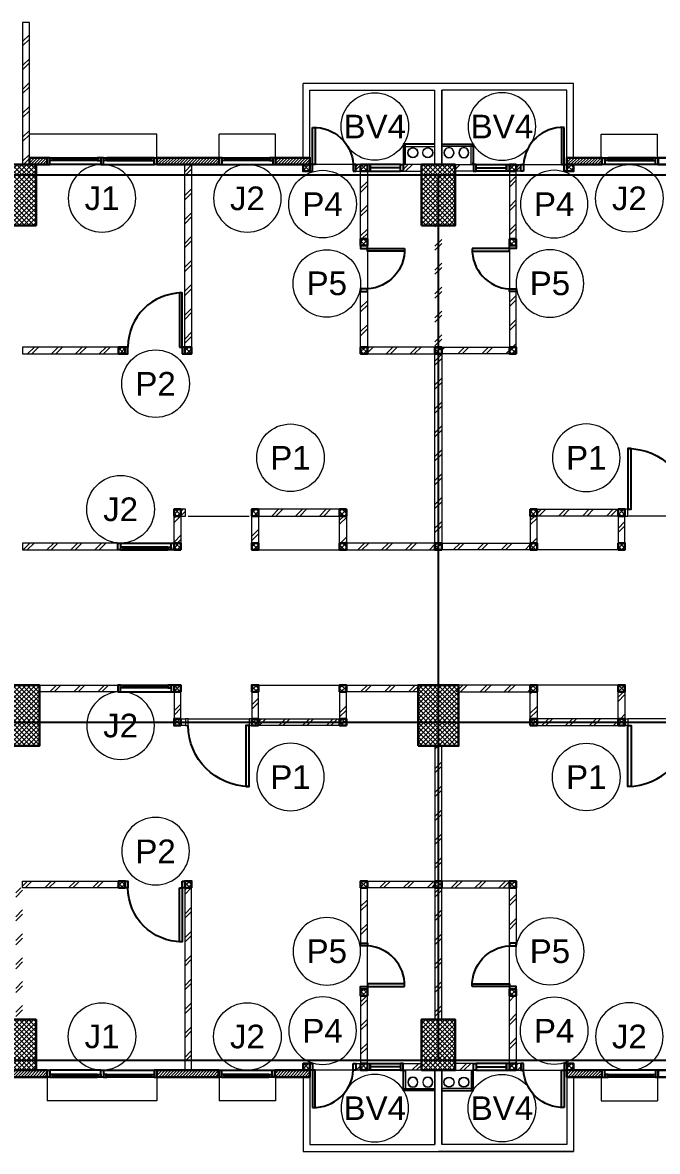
# Model space of a CAD drawing. Header units: millimetres. Extents: x -108 to 351, y -17 to 192.
# Drawn here: x 45.44 to 54.83, y 85.5 to 102.2 of the extents above; entities that cross this region are included whole.
import ezdxf
from ezdxf.enums import TextEntityAlignment as Align

# ---------------------------------------------------------------- set-up
doc = ezdxf.new("R2010")
doc.units = ezdxf.units.MM
for name, color, linetype, lineweight in [('ars', 11, 'Continuous', 0), ('KACA', 151, 'Continuous', 5), ('KOL', 1, 'Continuous', 30), ('KOLOM', 4, 'Continuous', 9), ('lan', 7, 'Continuous', 15), ('NOT', 7, 'Continuous', 20), ('tem', 5, 'Continuous', 20)]:
    doc.layers.add(name, color=color, linetype=linetype, lineweight=lineweight)
doc.layers.add('as', color=1, linetype='Continuous', plot=False)
doc.layers.add('Kusen', color=30, linetype='Continuous')
doc.styles.add('S', font='simplex', dxfattribs={"width": 0.75})
doc.styles.get("Standard").update_dxf_attribs({"font": 'arial.ttf'})
pattern_1 = [(225, (-467.078732, 382.454584), (0.0220970869, -0.0220970869), [])]
pattern_2 = [(45, (18.6, -6e-14), (-0.1767767, 0.1767767), []), (45, (18.6625, -6e-14), (-0.1767767, 0.1767767), [])]
pattern_3 = [(45, (18.59984, 1e-14), (-0.1767767, 0.1767767), []), (45, (18.66234, 1e-14), (-0.1767767, 0.1767767), [])]
pattern_4 = [(45, (18.59984, -6e-14), (-0.1767767, 0.1767767), []), (45, (18.66234, -6e-14), (-0.1767767, 0.1767767), [])]
pattern_5 = [(45, (18.6, -0.00436), (-0.1767767, 0.1767767), []), (45, (18.6625, -0.00436), (-0.1767767, 0.1767767), [])]
pattern_6 = [(45, (18.59616, -0.00436), (-0.1767767, 0.1767767), []), (45, (18.65866, -0.00436), (-0.1767767, 0.1767767), [])]
pattern_7 = [(225, (23.57673, 55.07964), (0.06629126, -0.06629126), []), (225, (23.53254, 55.07964), (0.06629126, -0.06629126), [])]
pattern_8 = [(225, (-467.078732, 382.829584), (0.0220970869, -0.0220970869), [])]
pattern_9 = [(45, (18.6, 0.375), (-0.1767767, 0.1767767), []), (45, (18.6625, 0.375), (-0.1767767, 0.1767767), [])]
pattern_10 = [(45, (18.59984, 0.375), (-0.1767767, 0.1767767), []), (45, (18.66234, 0.375), (-0.1767767, 0.1767767), [])]
pattern_11 = [(45, (18.59984, 0.375), (-0.1767767, 0.1767767), []), (45, (18.66234, 0.375), (-0.1767767, 0.1767767), [])]
pattern_12 = [(45, (18.6, 0.37064), (-0.1767767, 0.1767767), []), (45, (18.6625, 0.37064), (-0.1767767, 0.1767767), [])]
pattern_13 = [(45, (18.59616, 0.37064), (-0.1767767, 0.1767767), []), (45, (18.65866, 0.37064), (-0.1767767, 0.1767767), [])]
pattern_14 = [(225, (23.57673, 55.45464), (0.06629126, -0.06629126), []), (225, (23.53254, 55.45464), (0.06629126, -0.06629126), [])]

# ---------------------------------------------------------------- blocks, each defined once
blk = doc.blocks.new('K 10.10')
at = {"layer": 'ars'}
h = blk.add_hatch(dxfattribs=at)
h.set_pattern_fill('_USER', color=256, scale=0.05, angle=45, double=1, pattern_type=0)
h.set_pattern_definition([(45, (0, 0), (-0.035355339, 0.035355339), []), (135, (0, 0), (-0.035355339, -0.035355339), [])])
h.paths.add_polyline_path([(1560.538, 1380.407), (1560.638, 1380.407), (1560.638, 1380.507), (1560.538, 1380.507)])
at = {"layer": 'KOL'}
blk.add_lwpolyline([(1560.538, 1380.407), (1560.638, 1380.407), (1560.638, 1380.507), (1560.538, 1380.507)], close=True, dxfattribs=at)
blk = doc.blocks.new('T. J1')
at = {"layer": 'Kusen'}
for p, q in [((-0.019, 0), (-0.769, 0)), ((-0.719, 0.1), (-0.069, 0.1)), ((-0.069, 0.06), (-0.719, 0.06)), ((0.021, 0), (0.771, 0)), ((0.721, 0.1), (0.071, 0.1)), ((0.071, 0.06), (0.721, 0.06))]:
    blk.add_line(p, q, dxfattribs=at)
for points in [[(-0.809, 0), (-0.769, 0), (-0.769, 0.1), (-0.809, 0.1)], [(-0.019, 0), (0.021, 0), (0.021, 0.1), (-0.019, 0.1)], [(0.811, 0), (0.771, 0), (0.771, 0.1), (0.811, 0.1)]]:
    blk.add_lwpolyline(points, close=True, dxfattribs=at)
for points in [[(-0.719, 0.077), (-0.719, 0.06), (-0.769, 0.06), (-0.769, 0.1), (-0.719, 0.1), (-0.719, 0.082), (-0.729, 0.082), (-0.729, 0.077), (-0.719, 0.077)], [(-0.069, 0.077), (-0.069, 0.06), (-0.019, 0.06), (-0.019, 0.1), (-0.069, 0.1), (-0.069, 0.082), (-0.059, 0.082), (-0.059, 0.077), (-0.069, 0.077)], [(0.071, 0.077), (0.071, 0.06), (0.021, 0.06), (0.021, 0.1), (0.071, 0.1), (0.071, 0.082), (0.061, 0.082), (0.061, 0.077), (0.071, 0.077)], [(0.721, 0.077), (0.721, 0.06), (0.771, 0.06), (0.771, 0.1), (0.721, 0.1), (0.721, 0.082), (0.731, 0.082), (0.731, 0.077), (0.721, 0.077)]]:
    blk.add_lwpolyline(points, dxfattribs=at)
at = {"layer": 'Kusen', "color": 141}
for points in [[(-0.729, 0.077), (-0.059, 0.077), (-0.059, 0.082), (-0.729, 0.082)], [(0.731, 0.077), (0.061, 0.077), (0.061, 0.082), (0.731, 0.082)]]:
    blk.add_lwpolyline(points, close=True, dxfattribs=at)
blk = doc.blocks.new('T. J2')
at = {"layer": 'KACA', "color": 141}
blk.add_lwpolyline([(-0.379, 0.077), (0.291, 0.077), (0.291, 0.082), (-0.379, 0.082)], close=True, dxfattribs=at)
at = {"layer": 'Kusen'}
for p, q in [((-0.419, 0), (0.331, 0)), ((-0.369, 0.1), (0.281, 0.1)), ((0.281, 0.06), (-0.369, 0.06))]:
    blk.add_line(p, q, dxfattribs=at)
for points in [[(-0.459, 0), (-0.419, 0), (-0.419, 0.1), (-0.459, 0.1)], [(0.331, 0), (0.371, 0), (0.371, 0.1), (0.331, 0.1)]]:
    blk.add_lwpolyline(points, close=True, dxfattribs=at)
for points in [[(-0.369, 0.077), (-0.369, 0.06), (-0.419, 0.06), (-0.419, 0.1), (-0.369, 0.1), (-0.369, 0.082), (-0.379, 0.082), (-0.379, 0.077), (-0.369, 0.077)], [(0.281, 0.077), (0.281, 0.06), (0.331, 0.06), (0.331, 0.1), (0.281, 0.1), (0.281, 0.082), (0.291, 0.082), (0.291, 0.077), (0.281, 0.077)]]:
    blk.add_lwpolyline(points, dxfattribs=at)
blk = doc.blocks.new('P.80')
at = {"layer": 'Kusen'}
for points in [[(-69.809, -74.837), (-69.769, -74.837), (-69.769, -74.037), (-69.809, -74.037)], [(-70.609, -74.937), (-70.569, -74.937), (-70.569, -74.837), (-70.609, -74.837)], [(-69.769, -74.937), (-69.729, -74.937), (-69.729, -74.837), (-69.769, -74.837)]]:
    blk.add_lwpolyline(points, close=True, dxfattribs=at)
blk.add_arc((-69.769, -74.837), 0.8, 90, 180, dxfattribs=at)
blk = doc.blocks.new('P.60')
at = {"layer": 'Kusen'}
for points in [[(1472.835, 997.535), (1472.875, 997.535), (1472.875, 997.435), (1472.835, 997.435)], [(1473.475, 997.535), (1473.515, 997.535), (1473.515, 997.435), (1473.475, 997.435)], [(1472.875, 996.885), (1472.915, 996.885), (1472.915, 997.435), (1472.875, 997.435)]]:
    blk.add_lwpolyline(points, close=True, dxfattribs=at)
blk.add_arc((1472.895, 997.466), 0.581, 268.0266, 356.9943, dxfattribs=at)
blk = doc.blocks.new('BV')
at = {"layer": 'Kusen'}
for points in [[(-0.225, 0.1), (-0.265, 0.1), (-0.265, 0), (-0.225, 0)], [(-0.225, 0.1), (-0.265, 0.1), (-0.265, 0), (-0.225, 0)], [(0.225, 0.1), (-0.225, 0.1), (-0.225, 0), (0.225, 0)], [(0.225, 0.1), (0.265, 0.1), (0.265, 0), (0.225, 0)]]:
    blk.add_lwpolyline(points, close=True, dxfattribs=at)
at = {"layer": 'Kusen', "color": 141}
blk.add_lwpolyline([(0.225, 0.05), (-0.225, 0.05)], dxfattribs=at)
blk = doc.blocks.new("k3'")
at = {"layer": 'ars'}
h = blk.add_hatch(dxfattribs=at)
h.set_pattern_fill('_USER', color=256, scale=0.05, angle=45, double=1, pattern_type=0)
h.set_pattern_definition([(45, (0, -4.975), (-0.03535534, 0.03535534), []), (135, (0, -4.975), (-0.03535534, -0.03535534), [])])
h.paths.add_polyline_path([(-0.25, -0.375), (0.25, -0.375), (0.25, 0.375), (-0.25, 0.375)])
at = {"layer": 'KOL'}
blk.add_lwpolyline([(-0.25, -0.375), (0.25, -0.375), (0.25, 0.375), (-0.25, 0.375)], close=True, dxfattribs=at)
blk = doc.blocks.new("k1'")
at = {"layer": 'ars'}
h = blk.add_hatch(dxfattribs=at)
h.set_pattern_fill('_USER', color=256, scale=0.05, angle=45, double=1, pattern_type=0)
h.set_pattern_definition([(45, (0, -5), (-0.03535534, 0.03535534), []), (135, (0, -5), (-0.03535534, -0.03535534), [])])
h.paths.add_polyline_path([(-0.3, -0.45), (0.3, -0.45), (0.3, 0.45), (-0.3, 0.45)])
at = {"layer": 'KOL'}
blk.add_lwpolyline([(-0.3, -0.45), (0.3, -0.45), (0.3, 0.45), (-0.3, 0.45)], close=True, dxfattribs=at)
blk = doc.blocks.new("k2'")
at = {"layer": 'ars'}
h = blk.add_hatch(dxfattribs=at)
h.set_pattern_fill('_USER', color=256, scale=0.05, angle=45, double=1, pattern_type=0)
h.set_pattern_definition([(45, (0, -4.95), (-0.03535534, 0.03535534), []), (135, (0, -4.95), (-0.03535534, -0.03535534), [])])
h.paths.add_polyline_path([(-0.25, -0.45), (0.25, -0.45), (0.25, 0.45), (-0.25, 0.45)])
at = {"layer": 'KOL'}
blk.add_lwpolyline([(-0.25, -0.45), (0.25, -0.45), (0.25, 0.45), (-0.25, 0.45)], close=True, dxfattribs=at)
blk = doc.blocks.new('P-90')
at = {"layer": 'Kusen'}
blk.add_lwpolyline([(374.691, -21.598), (374.741, -21.598), (374.741, -22.498), (374.691, -22.498)], close=True, dxfattribs=at)
at = {"layer": 'Kusen', "lineweight": 9}
for points in [[(373.801, -22.498), (373.841, -22.498), (373.841, -22.598), (373.801, -22.598)], [(374.741, -22.498), (374.781, -22.498), (374.781, -22.598), (374.741, -22.598)]]:
    blk.add_lwpolyline(points, close=True, dxfattribs=at)
at = {"layer": 'Kusen'}
blk.add_arc((374.741, -22.498), 0.9, 90, 180, dxfattribs=at)
blk = doc.blocks.new('2-typikal-1a')
at = {"layer": 'ars'}
for points in [[(6.15, 0.455), (5.68, 0.455), (5.68, 0.15)], [(6.15, 0.445), (5.69, 0.445), (5.69, 0.15)], [(5.715, 0.445), (5.69, 0.445), (5.69, 0.419), (5.692, 0.419), (5.692, 0.443), (5.715, 0.443), (5.715, 0.445)], [(5.69, 0.419), (6.15, 0.419)], [(5.715, 0.152), (5.715, 0.443)], [(5.715, 0.15), (5.69, 0.15), (5.69, 0.179), (5.692, 0.179), (5.692, 0.152), (5.715, 0.152), (5.715, 0.15)]]:
    blk.add_lwpolyline(points, dxfattribs=at)
for centre, radius in [((5.823, 0.325), 0.075), ((5.823, 0.325), 0.071), ((6.043, 0.325), 0.075), ((6.043, 0.325), 0.071)]:
    blk.add_circle(centre, radius, dxfattribs=at)
at = {"layer": 'KOL'}
for points in [[(2.035, 0.15), (2.95, 0.15), (2.95, 0.25), (2.035, 0.25)], [(3.78, 0.15), (4.3, 0.15), (4.3, 0.25), (3.78, 0.25)]]:
    blk.add_lwpolyline(points, close=True, dxfattribs=at)
at = {"layer": 'lan'}
for p, q in [((4.2, 0.25), (4.2, 1.35)), ((4.2, 1.35), (6.2, 1.35)), ((4.3, 0.25), (4.3, 1.25)), ((4.3, 1.25), (6.15, 1.25)), ((6.15, 1.25), (6.15, 0.15)), ((4.94, 0.15), (4.38, 0.15)), ((5.15, -1.13), (5.15, -1.69)), ((2.5, -5.05), (3.4, -5.05)), ((3.544, -5.55), (4.744, -5.55))]:
    blk.add_line(p, q, dxfattribs=at)
at = {"layer": 'tem', "ltscale": 2}
blk.add_lwpolyline([(2.549, -2.55), (2.449, -2.55), (2.449, 0.15), (2.549, 0.15)], close=True, dxfattribs=at)
at = {"layer": 'tem'}
for points in [[(4.98, 0.05), (5.05, 0.05), (5.05, 0.15), (4.98, 0.15)], [(5.05, -0.95), (5.05, 0.05), (5.15, 0.05), (5.15, -0.95)], [(5.68, 0.05), (5.95, 0.05), (5.95, 0.15), (5.68, 0.15)], [(5.05, -2.55), (5.05, -1.73), (5.15, -1.73), (5.15, -2.55)], [(0.05, -2.65), (1.469, -2.65), (1.469, -2.55), (0.05, -2.55)], [(5.15, -2.65), (6.15, -2.65), (6.15, -2.55), (5.15, -2.55)], [(2.39, -5.05), (2.46, -5.05), (2.46, -4.95), (2.39, -4.95)], [(3.54, -5.05), (4.74, -5.05), (4.74, -4.95), (3.54, -4.95)], [(2.29, -5.45), (2.29, -5.05), (2.39, -5.05), (2.39, -5.45)], [(3.44, -5.45), (3.44, -5.05), (3.54, -5.05), (3.54, -5.45)], [(4.74, -5.45), (4.74, -5.05), (4.84, -5.05), (4.84, -5.45)], [(0.05, -5.55), (1.46, -5.55), (1.46, -5.45), (0.05, -5.45)], [(4.84, -5.55), (6.15, -5.55), (6.15, -5.45), (4.84, -5.45)]]:
    blk.add_lwpolyline(points, close=True, dxfattribs=at)
blk.add_blockref('BV', (5.415, 0.05))
at = {"layer": 'KOLOM', "extrusion": (0, 0, -1), "xscale": -1, "zscale": -1, "rotation": 180}
for p in [(-1564.838, 1380.557), (-1565.688, 1380.557), (-1565.688, 1379.457), (-1562.107, 1377.857), (-1563.087, 1377.857), (-1565.688, 1377.857), (-1562.928, 1375.456), (-1564.078, 1375.456), (-1565.378, 1375.456), (-1562.928, 1374.957), (-1564.078, 1374.957), (-1565.378, 1374.957)]:
    blk.add_blockref('K 10.10', p, dxfattribs=at)
at = {"layer": 'Kusen', "xscale": -1}
for name, p, rotation in [('P.60', (-1468.535, 997.585), 180), ('P.60', (1002.585, 1471.785), 90), ('T. J2', (1.919, -5.45), 180)]:
    blk.add_blockref(name, p, dxfattribs=dict(at, rotation=rotation))
at = {"layer": 'Kusen'}
for name, p in [('T. J1', (1.224, 0.15)), ('T. J2', (3.409, 0.15)), ('P.80', (72.178, 72.287)), ('P-90', (-371.341, 17.547))]:
    blk.add_blockref(name, p, dxfattribs=at)
blk = doc.blocks.new('2-typikal-1')
at = {"layer": 'ars'}
for points in [[(0.05, -0.455), (0.52, -0.455), (0.52, -0.15)], [(0.05, -0.445), (0.51, -0.445), (0.51, -0.15)], [(0.485, -0.15), (0.51, -0.15), (0.51, -0.179), (0.508, -0.179), (0.508, -0.152), (0.485, -0.152), (0.485, -0.15)], [(0.485, -0.152), (0.485, -0.443)], [(0.51, -0.419), (0.05, -0.419)], [(0.485, -0.445), (0.51, -0.445), (0.51, -0.419), (0.508, -0.419), (0.508, -0.443), (0.485, -0.443), (0.485, -0.445)]]:
    blk.add_lwpolyline(points, dxfattribs=at)
for centre, radius in [((0.157, -0.325), 0.075), ((0.157, -0.325), 0.071), ((0.377, -0.325), 0.075), ((0.377, -0.325), 0.071)]:
    blk.add_circle(centre, radius, dxfattribs=at)
at = {"layer": 'KOL'}
for points in [[(2.42, -0.15), (1.9, -0.15), (1.9, -0.25), (2.42, -0.25)], [(4.165, -0.15), (3.25, -0.15), (3.25, -0.25), (4.165, -0.25)]]:
    blk.add_lwpolyline(points, close=True, dxfattribs=at)
at = {"layer": 'lan'}
for p, q in [((2.656, 5.55), (1.456, 5.55)), ((3.7, 5.05), (2.8, 5.05)), ((1.05, 1.13), (1.05, 1.69)), ((0.05, -1.25), (0.05, -0.15)), ((1.26, -0.15), (1.82, -0.15)), ((1.9, -0.25), (1.9, -1.25)), ((2, -0.25), (2, -1.35)), ((1.9, -1.25), (0.05, -1.25)), ((2, -1.35), (0, -1.35))]:
    blk.add_line(p, q, dxfattribs=at)
at = {"layer": 'tem'}
for points in [[(1.36, 5.55), (0.3, 5.55), (0.3, 5.45), (1.36, 5.45)], [(5.9, 5.55), (4.74, 5.55), (4.74, 5.45), (5.9, 5.45)], [(1.46, 5.45), (1.46, 5.05), (1.36, 5.05), (1.36, 5.45)], [(2.76, 5.45), (2.76, 5.05), (2.66, 5.05), (2.66, 5.45)], [(3.91, 5.45), (3.91, 5.05), (3.81, 5.05), (3.81, 5.45)], [(2.66, 5.05), (1.46, 5.05), (1.46, 4.95), (2.66, 4.95)], [(3.81, 5.05), (3.74, 5.05), (3.74, 4.95), (3.81, 4.95)], [(1.05, 2.65), (0.05, 2.65), (0.05, 2.55), (1.05, 2.55)], [(1.15, 2.55), (1.15, 1.73), (1.05, 1.73), (1.05, 2.55)], [(6.15, 2.65), (4.731, 2.65), (4.731, 2.55), (6.15, 2.55)], [(1.15, 0.95), (1.15, -0.05), (1.05, -0.05), (1.05, 0.95)], [(0.52, -0.05), (0.25, -0.05), (0.25, -0.15), (0.52, -0.15)], [(1.22, -0.05), (1.15, -0.05), (1.15, -0.15), (1.22, -0.15)]]:
    blk.add_lwpolyline(points, close=True, dxfattribs=at)
at = {"layer": 'tem', "ltscale": 2}
blk.add_lwpolyline([(3.651, 2.55), (3.751, 2.55), (3.751, -0.15), (3.651, -0.15)], close=True, dxfattribs=at)
at = {"rotation": 180}
blk.add_blockref('BV', (0.785, -0.05), dxfattribs=at)
at = {"layer": 'KOLOM', "extrusion": (0, 0, -1), "xscale": -1, "zscale": -1}
for p in [(1559.178, -1374.957), (1557.878, -1374.957), (1556.728, -1374.957), (1559.178, -1375.456), (1557.878, -1375.456), (1556.728, -1375.456), (1559.488, -1377.857), (1556.887, -1377.857), (1555.907, -1377.857), (1559.488, -1379.457), (1559.488, -1380.557), (1558.638, -1380.557)]:
    blk.add_blockref('K 10.10', p, dxfattribs=at)
at = {"layer": 'Kusen', "xscale": -1}
for name, p in [('T. J2', (4.281, 5.45)), ('P.60', (1474.735, -997.585))]:
    blk.add_blockref(name, p, dxfattribs=at)
at = {"layer": 'Kusen', "rotation": 180}
for name, p in [('P-90', (377.541, -17.547)), ('P.80', (-65.978, -72.287)), ('T. J2', (2.791, -0.15)), ('T. J1', (4.976, -0.15))]:
    blk.add_blockref(name, p, dxfattribs=at)
at = {"layer": 'Kusen', "xscale": -1, "rotation": 270}
blk.add_blockref('P.60', (-996.385, -1471.785), dxfattribs=at)
blk = doc.blocks.new('LANTAI-2')
at = {"layer": 'ars'}
h = blk.add_hatch(dxfattribs=at)
h.set_pattern_fill('TEMBOK', color=256, scale=0.25)
h.set_pattern_definition([(45, (36.19984, -35.315), (-0.1767767, 0.1767767), []), (45, (36.26234, -35.315), (-0.1767767, 0.1767767), [])])
h.paths.add_polyline_path([(43.45, 13.25), (43.55, 13.25), (43.55, 15.35), (43.45, 15.35)])
h = blk.add_hatch(dxfattribs=at)
h.set_pattern_fill('ANSI31', color=256, scale=0.25, angle=180, style=0)
h.set_pattern_definition([(225, (-467.063732, 382.829584), (0.0220970869, -0.0220970869), [])])
h.paths.add_polyline_path([(43.55, 13.25), (43.815, 13.25), (43.815, 13.35), (43.55, 13.35)])
h = blk.add_hatch(dxfattribs=at)
h.set_pattern_fill('ANSI31', color=256, scale=0.25, angle=180, style=0)
h.set_pattern_definition(pattern_8)
h.paths.add_polyline_path([(45.435, 13.25), (46.36, 13.25), (46.36, 13.35), (45.435, 13.35)])
h = blk.add_hatch(dxfattribs=at)
h.set_pattern_fill('TEMBOK', color=256, scale=0.25)
h.set_pattern_definition([(45, (21.09865, 1.475), (-0.1767767, 0.1767767), []), (45, (21.16115, 1.475), (-0.1767767, 0.1767767), [])])
h.paths.add_polyline_path([(45.949, 10.55), (45.849, 10.55), (45.849, 13.25), (45.949, 13.25)])
h = blk.add_hatch(dxfattribs=at)
h.set_pattern_fill('ANSI31', color=256, scale=0.25, angle=180, style=0)
h.set_pattern_definition(pattern_8)
h.paths.add_polyline_path([(47.19, 13.25), (47.7, 13.25), (47.7, 13.35), (47.19, 13.35)])
h = blk.add_hatch(dxfattribs=at)
h.set_pattern_fill('ANSI32', color=256, scale=0.25, angle=180, style=0, double=1)
h.set_pattern_definition(pattern_14)
h.paths.add_polyline_path([(48.38, 13.15), (48.45, 13.15), (48.45, 13.25), (48.38, 13.25)])
h = blk.add_hatch(dxfattribs=at)
h.set_pattern_fill('TEMBOK', color=256, scale=0.25)
h.set_pattern_definition(pattern_9)
h.paths.add_polyline_path([(49.08, 13.15), (49.35, 13.15), (49.35, 13.25), (49.08, 13.25)])
h = blk.add_hatch(dxfattribs=at)
h.set_pattern_fill('TEMBOK', color=256, scale=0.25)
h.set_pattern_definition(pattern_9)
h.paths.add_polyline_path([(50.12, 13.15), (49.85, 13.15), (49.85, 13.25), (50.12, 13.25)])
h = blk.add_hatch(dxfattribs=at)
h.set_pattern_fill('ANSI32', color=256, scale=0.25, angle=180, style=0, double=1)
h.set_pattern_definition(pattern_14)
h.paths.add_polyline_path([(50.82, 13.15), (50.75, 13.15), (50.75, 13.25), (50.82, 13.25)])
h = blk.add_hatch(dxfattribs=at)
h.set_pattern_fill('ANSI31', color=256, scale=0.25, angle=180, style=0)
h.set_pattern_definition(pattern_8)
h.paths.add_polyline_path([(52.01, 13.25), (51.5, 13.25), (51.5, 13.35), (52.01, 13.35)])
h = blk.add_hatch(dxfattribs=at)
h.set_pattern_fill('TEMBOK', color=256, scale=0.25)
h.set_pattern_definition(pattern_11)
h.paths.add_polyline_path([(48.45, 12.15), (48.45, 13.15), (48.55, 13.15), (48.55, 12.15)])
h = blk.add_hatch(dxfattribs=at)
h.set_pattern_fill('TEMBOK', color=256, scale=0.25)
h.set_pattern_definition(pattern_11)
h.paths.add_polyline_path([(50.75, 12.15), (50.75, 13.15), (50.65, 13.15), (50.65, 12.15)])
h = blk.add_hatch(dxfattribs=at)
h.set_pattern_fill('TEMBOK', color=256, scale=0.25)
h.set_pattern_definition([(45, (24.8, 0.375), (-0.1767767, 0.1767767), []), (45, (24.8625, 0.375), (-0.1767767, 0.1767767), [])])
h.paths.add_polyline_path([(49.55, 10.55), (49.65, 10.55), (49.65, 12.35), (49.55, 12.35)])
h = blk.add_hatch(dxfattribs=at)
h.set_pattern_fill('TEMBOK', color=256, scale=0.25)
h.set_pattern_definition(pattern_10)
h.paths.add_polyline_path([(48.45, 10.55), (48.45, 11.37), (48.55, 11.37), (48.55, 10.55)])
h = blk.add_hatch(dxfattribs=at)
h.set_pattern_fill('TEMBOK', color=256, scale=0.25)
h.set_pattern_definition(pattern_10)
h.paths.add_polyline_path([(50.75, 10.55), (50.75, 11.37), (50.65, 11.37), (50.65, 10.55)])
h = blk.add_hatch(dxfattribs=at)
h.set_pattern_fill('TEMBOK', color=256, scale=0.25)
h.set_pattern_definition(pattern_9)
h.paths.add_polyline_path([(43.45, 10.45), (44.869, 10.45), (44.869, 10.55), (43.45, 10.55)])
h = blk.add_hatch(dxfattribs=at)
h.set_pattern_fill('TEMBOK', color=256, scale=0.25)
h.set_pattern_definition(pattern_9)
h.paths.add_polyline_path([(48.55, 10.45), (49.55, 10.45), (49.55, 10.55), (48.55, 10.55)])
h = blk.add_hatch(dxfattribs=at)
h.set_pattern_fill('TEMBOK', color=256, scale=0.25)
h.set_pattern_definition(pattern_9)
h.paths.add_polyline_path([(50.65, 10.45), (49.65, 10.45), (49.65, 10.55), (50.65, 10.55)])
h = blk.add_hatch(dxfattribs=at)
h.set_pattern_fill('TEMBOK', color=256, scale=0.25)
h.set_pattern_definition([(45, (24.8, -1.325), (-0.1767767, 0.1767767), []), (45, (24.8625, -1.325), (-0.1767767, 0.1767767), [])])
h.paths.add_polyline_path([(49.55, 7.65), (49.65, 7.65), (49.65, 10.45), (49.55, 10.45)])
h = blk.add_hatch(dxfattribs=at)
h.set_pattern_fill('TEMBOK', color=256, scale=0.25)
h.set_pattern_definition([(45, (18.59616, 0.37064), (-0.1767767, 0.1767767), []), (45, (18.65866, 0.37064), (-0.1767767, 0.1767767), [])])
h.paths.add_polyline_path([(45.69, 7.65), (45.69, 8.05), (45.79, 8.05), (45.79, 7.65)])
h = blk.add_hatch(dxfattribs=at)
h.set_pattern_fill('TEMBOK', color=256, scale=0.25)
h.set_pattern_definition(pattern_12)
h.paths.add_polyline_path([(45.79, 8.05), (45.86, 8.05), (45.86, 8.15), (45.79, 8.15)])
h = blk.add_hatch(dxfattribs=at)
h.set_pattern_fill('TEMBOK', color=256, scale=0.25)
h.set_pattern_definition(pattern_12)
h.paths.add_polyline_path([(46.84, 7.65), (46.84, 8.05), (46.94, 8.05), (46.94, 7.65)])
h = blk.add_hatch(dxfattribs=at)
h.set_pattern_fill('TEMBOK', color=256, scale=0.25)
h.set_pattern_definition(pattern_13)
h.paths.add_polyline_path([(46.94, 8.05), (48.14, 8.05), (48.14, 8.15), (46.94, 8.15)])
h = blk.add_hatch(dxfattribs=at)
h.set_pattern_fill('TEMBOK', color=256, scale=0.25)
h.set_pattern_definition(pattern_12)
h.paths.add_polyline_path([(48.14, 7.65), (48.14, 8.05), (48.24, 8.05), (48.24, 7.65)])
h = blk.add_hatch(dxfattribs=at)
h.set_pattern_fill('TEMBOK', color=256, scale=0.25)
h.set_pattern_definition(pattern_12)
h.paths.add_polyline_path([(51.06, 7.65), (51.06, 8.05), (50.96, 8.05), (50.96, 7.65)])
h = blk.add_hatch(dxfattribs=at)
h.set_pattern_fill('TEMBOK', color=256, scale=0.25)
h.set_pattern_definition(pattern_13)
h.paths.add_polyline_path([(52.26, 8.05), (51.06, 8.05), (51.06, 8.15), (52.26, 8.15)])
h = blk.add_hatch(dxfattribs=at)
h.set_pattern_fill('TEMBOK', color=256, scale=0.25)
h.set_pattern_definition(pattern_12)
h.paths.add_polyline_path([(52.36, 7.65), (52.36, 8.05), (52.26, 8.05), (52.26, 7.65)])
h = blk.add_hatch(dxfattribs=at)
h.set_pattern_fill('TEMBOK', color=256, scale=0.25)
h.set_pattern_definition(pattern_12)
h.paths.add_polyline_path([(43.45, 7.55), (44.86, 7.55), (44.86, 7.65), (43.45, 7.65)])
h = blk.add_hatch(dxfattribs=at)
h.set_pattern_fill('TEMBOK', color=256, scale=0.25)
h.set_pattern_definition(pattern_12)
h.paths.add_polyline_path([(48.24, 7.55), (49.55, 7.55), (49.55, 7.65), (48.24, 7.65)])
h = blk.add_hatch(dxfattribs=at)
h.set_pattern_fill('TEMBOK', color=256, scale=0.25)
h.set_pattern_definition(pattern_12)
h.paths.add_polyline_path([(50.96, 7.55), (49.65, 7.55), (49.65, 7.65), (50.96, 7.65)])
h = blk.add_hatch(dxfattribs=at)
h.set_pattern_fill('TEMBOK', color=256, scale=0.25)
h.set_pattern_definition(pattern_5)
h.paths.add_polyline_path([(43.65, 5.55), (44.86, 5.55), (44.86, 5.45), (43.65, 5.45)])
h = blk.add_hatch(dxfattribs=at)
h.set_pattern_fill('TEMBOK', color=256, scale=0.25)
h.set_pattern_definition(pattern_5)
h.paths.add_polyline_path([(48.24, 5.55), (49.35, 5.55), (49.35, 5.45), (48.24, 5.45)])
h = blk.add_hatch(dxfattribs=at)
h.set_pattern_fill('TEMBOK', color=256, scale=0.25)
h.set_pattern_definition(pattern_5)
h.paths.add_polyline_path([(50.96, 5.55), (49.85, 5.55), (49.85, 5.45), (50.96, 5.45)])
h = blk.add_hatch(dxfattribs=at)
h.set_pattern_fill('TEMBOK', color=256, scale=0.25)
h.set_pattern_definition([(45, (18.59616, -0.00436), (-0.1767767, 0.1767767), []), (45, (18.65866, -0.00436), (-0.1767767, 0.1767767), [])])
h.paths.add_polyline_path([(45.69, 5.45), (45.69, 5.05), (45.79, 5.05), (45.79, 5.45)])
h = blk.add_hatch(dxfattribs=at)
h.set_pattern_fill('TEMBOK', color=256, scale=0.25)
h.set_pattern_definition(pattern_5)
h.paths.add_polyline_path([(46.84, 5.45), (46.84, 5.05), (46.94, 5.05), (46.94, 5.45)])
h = blk.add_hatch(dxfattribs=at)
h.set_pattern_fill('TEMBOK', color=256, scale=0.25)
h.set_pattern_definition(pattern_5)
h.paths.add_polyline_path([(48.14, 5.45), (48.14, 5.05), (48.24, 5.05), (48.24, 5.45)])
h = blk.add_hatch(dxfattribs=at)
h.set_pattern_fill('TEMBOK', color=256, scale=0.25)
h.set_pattern_definition(pattern_5)
h.paths.add_polyline_path([(51.06, 5.45), (51.06, 5.05), (50.96, 5.05), (50.96, 5.45)])
h = blk.add_hatch(dxfattribs=at)
h.set_pattern_fill('TEMBOK', color=256, scale=0.25)
h.set_pattern_definition(pattern_5)
h.paths.add_polyline_path([(52.36, 5.45), (52.36, 5.05), (52.26, 5.05), (52.26, 5.45)])
h = blk.add_hatch(dxfattribs=at)
h.set_pattern_fill('TEMBOK', color=256, scale=0.25)
h.set_pattern_definition(pattern_6)
h.paths.add_polyline_path([(46.94, 5.05), (48.14, 5.05), (48.14, 4.95), (46.94, 4.95)])
h = blk.add_hatch(dxfattribs=at)
h.set_pattern_fill('TEMBOK', color=256, scale=0.25)
h.set_pattern_definition(pattern_6)
h.paths.add_polyline_path([(52.26, 5.05), (51.06, 5.05), (51.06, 4.95), (52.26, 4.95)])
h = blk.add_hatch(dxfattribs=at)
h.set_pattern_fill('TEMBOK', color=256, scale=0.25)
h.set_pattern_definition([(45, (24.8, -1.7), (-0.1767767, 0.1767767), []), (45, (24.8625, -1.7), (-0.1767767, 0.1767767), [])])
h.paths.add_polyline_path([(49.55, 4.65), (49.65, 4.65), (49.65, 2.65), (49.55, 2.65)])
h = blk.add_hatch(dxfattribs=at)
h.set_pattern_fill('TEMBOK', color=256, scale=0.25)
h.set_pattern_definition(pattern_2)
h.paths.add_polyline_path([(43.45, 2.55), (43.35, 2.55), (43.35, 0.6), (43.45, 0.6)])
h = blk.add_hatch(dxfattribs=at)
h.set_pattern_fill('TEMBOK', color=256, scale=0.25)
h.set_pattern_definition(pattern_2)
h.paths.add_polyline_path([(43.45, 2.65), (44.869, 2.65), (44.869, 2.55), (43.45, 2.55)])
h = blk.add_hatch(dxfattribs=at)
h.set_pattern_fill('TEMBOK', color=256, scale=0.25)
h.set_pattern_definition([(45, (21.09865, 1.1), (-0.1767767, 0.1767767), []), (45, (21.16115, 1.1), (-0.1767767, 0.1767767), [])])
h.paths.add_polyline_path([(45.949, 2.55), (45.849, 2.55), (45.849, -0.15), (45.949, -0.15)])
h = blk.add_hatch(dxfattribs=at)
h.set_pattern_fill('TEMBOK', color=256, scale=0.25)
h.set_pattern_definition(pattern_3)
h.paths.add_polyline_path([(48.45, 2.55), (48.45, 1.73), (48.55, 1.73), (48.55, 2.55)])
h = blk.add_hatch(dxfattribs=at)
h.set_pattern_fill('TEMBOK', color=256, scale=0.25)
h.set_pattern_definition(pattern_2)
h.paths.add_polyline_path([(48.55, 2.65), (49.55, 2.65), (49.55, 2.55), (48.55, 2.55)])
h = blk.add_hatch(dxfattribs=at)
h.set_pattern_fill('TEMBOK', color=256, scale=0.25)
h.set_pattern_definition([(45, (24.8, -1e-13), (-0.1767767, 0.1767767), []), (45, (24.8625, -1e-13), (-0.1767767, 0.1767767), [])])
h.paths.add_polyline_path([(49.55, 2.55), (49.65, 2.55), (49.65, 0.6), (49.55, 0.6)])
h = blk.add_hatch(dxfattribs=at)
h.set_pattern_fill('TEMBOK', color=256, scale=0.25)
h.set_pattern_definition(pattern_2)
h.paths.add_polyline_path([(50.65, 2.65), (49.65, 2.65), (49.65, 2.55), (50.65, 2.55)])
h = blk.add_hatch(dxfattribs=at)
h.set_pattern_fill('TEMBOK', color=256, scale=0.25)
h.set_pattern_definition(pattern_3)
h.paths.add_polyline_path([(50.75, 2.55), (50.75, 1.73), (50.65, 1.73), (50.65, 2.55)])
h = blk.add_hatch(dxfattribs=at)
h.set_pattern_fill('TEMBOK', color=256, scale=0.25)
h.set_pattern_definition(pattern_4)
h.paths.add_polyline_path([(48.45, 0.95), (48.45, -0.05), (48.55, -0.05), (48.55, 0.95)])
h = blk.add_hatch(dxfattribs=at)
h.set_pattern_fill('TEMBOK', color=256, scale=0.25)
h.set_pattern_definition(pattern_4)
h.paths.add_polyline_path([(50.75, 0.95), (50.75, -0.05), (50.65, -0.05), (50.65, 0.95)])
h = blk.add_hatch(dxfattribs=at)
h.set_pattern_fill('ANSI31', color=256, scale=0.25, angle=180, style=0)
h.set_pattern_definition(pattern_1)
h.paths.add_polyline_path([(43.815, -0.15), (42.985, -0.15), (42.985, -0.25), (43.815, -0.25)])
h = blk.add_hatch(dxfattribs=at)
h.set_pattern_fill('ANSI31', color=256, scale=0.25, angle=180, style=0)
h.set_pattern_definition(pattern_1)
h.paths.add_polyline_path([(45.435, -0.15), (46.36, -0.15), (46.36, -0.25), (45.435, -0.25)])
h = blk.add_hatch(dxfattribs=at)
h.set_pattern_fill('ANSI31', color=256, scale=0.25, angle=180, style=0)
h.set_pattern_definition(pattern_1)
h.paths.add_polyline_path([(47.2, -0.15), (47.7, -0.15), (47.7, -0.25), (47.2, -0.25)])
h = blk.add_hatch(dxfattribs=at)
h.set_pattern_fill('ANSI32', color=256, scale=0.25, angle=180, style=0, double=1)
h.set_pattern_definition(pattern_7)
h.paths.add_polyline_path([(48.38, -0.05), (48.45, -0.05), (48.45, -0.15), (48.38, -0.15)])
h = blk.add_hatch(dxfattribs=at)
h.set_pattern_fill('TEMBOK', color=256, scale=0.25)
h.set_pattern_definition(pattern_2)
h.paths.add_polyline_path([(49.08, -0.05), (49.35, -0.05), (49.35, -0.15), (49.08, -0.15)])
h = blk.add_hatch(dxfattribs=at)
h.set_pattern_fill('TEMBOK', color=256, scale=0.25)
h.set_pattern_definition(pattern_2)
h.paths.add_polyline_path([(50.12, -0.05), (49.85, -0.05), (49.85, -0.15), (50.12, -0.15)])
h = blk.add_hatch(dxfattribs=at)
h.set_pattern_fill('ANSI32', color=256, scale=0.25, angle=180, style=0, double=1)
h.set_pattern_definition(pattern_7)
h.paths.add_polyline_path([(50.82, -0.05), (50.75, -0.05), (50.75, -0.15), (50.82, -0.15)])
h = blk.add_hatch(dxfattribs=at)
h.set_pattern_fill('ANSI31', color=256, scale=0.25, angle=180, style=0)
h.set_pattern_definition(pattern_1)
h.paths.add_polyline_path([(52, -0.15), (51.5, -0.15), (51.5, -0.25), (52, -0.25)])
for points in [[(49.55, 13.555), (49.08, 13.555), (49.08, 13.25)], [(49.55, 13.545), (49.09, 13.545), (49.09, 13.25)], [(49.115, 13.545), (49.09, 13.545), (49.09, 13.519), (49.092, 13.519), (49.092, 13.543), (49.115, 13.543), (49.115, 13.545)], [(49.115, 13.252), (49.115, 13.543)], [(49.09, 13.519), (49.55, 13.519)], [(49.115, 13.25), (49.09, 13.25), (49.09, 13.279), (49.092, 13.279), (49.092, 13.252), (49.115, 13.252), (49.115, 13.25)]]:
    blk.add_lwpolyline(points, dxfattribs=at)
for centre, radius in [((49.223, 13.425), 0.075), ((49.223, 13.425), 0.071), ((49.443, 13.425), 0.075), ((49.443, 13.425), 0.071)]:
    blk.add_circle(centre, radius, dxfattribs=at)
at = {"layer": 'as'}
for p, q in [((0, 13.1), (74.4, 13.1)), ((49.6, 0), (49.6, 13.1)), ((0, 5), (74.4, 5)), ((0, 0), (74.4, 0))]:
    blk.add_line(p, q, dxfattribs=at)
at = {"layer": 'KOL'}
for points in [[(43.55, 13.25), (43.815, 13.25), (43.815, 13.35), (43.55, 13.35)], [(45.435, 13.25), (46.36, 13.25), (46.36, 13.35), (45.435, 13.35)], [(47.19, 13.25), (47.7, 13.25), (47.7, 13.35), (47.19, 13.35)], [(43.815, -0.15), (42.985, -0.15), (42.985, -0.25), (43.815, -0.25)], [(46.36, -0.15), (45.435, -0.15), (45.435, -0.25), (46.36, -0.25)]]:
    blk.add_lwpolyline(points, close=True, dxfattribs=at)
at = {"layer": 'KOLOM'}
blk.add_lwpolyline([(44.969, 10.55), (44.969, 10.45), (44.869, 10.45), (44.869, 10.55)], close=True, dxfattribs=at)
at = {"layer": 'lan'}
for p, q in [((51.6, 14.45), (47.6, 14.45)), ((47.6, 13.35), (47.6, 14.45)), ((51.6, 13.35), (51.6, 14.45)), ((47.7, 13.35), (47.7, 14.35)), ((47.7, 14.35), (49.55, 14.35)), ((49.55, 13.25), (49.55, 14.35)), ((51.5, 14.35), (49.65, 14.35)), ((49.65, 13.25), (49.65, 14.35)), ((51.5, 13.35), (51.5, 14.35)), ((45.435, 13.7), (43.55, 13.7)), ((45.435, 13.35), (45.435, 13.7)), ((47.19, 13.7), (46.36, 13.7)), ((46.36, 13.35), (46.36, 13.7)), ((47.19, 13.35), (47.19, 13.7)), ((52.01, 13.35), (52.01, 13.7)), ((52.01, 13.7), (52.84, 13.7)), ((52.84, 13.35), (52.84, 13.7)), ((48.34, 13.25), (47.78, 13.25)), ((48.55, 11.97), (48.55, 11.41)), ((45.9, 8.05), (46.8, 8.05)), ((46.944, 7.55), (48.144, 7.55)), ((49.55, -0.15), (49.55, -1.25)), ((49.65, -0.15), (49.65, -1.25)), ((43.815, -0.25), (43.815, -0.6)), ((45.435, -0.25), (45.435, -0.6)), ((46.36, -0.25), (46.36, -0.6)), ((47.19, -0.25), (47.19, -0.6)), ((47.6, -0.25), (47.6, -1.35)), ((47.7, -0.25), (47.7, -1.25)), ((51.5, -0.25), (51.5, -1.25)), ((51.6, -0.25), (51.6, -1.35)), ((52.01, -0.25), (52.01, -0.6)), ((52.84, -0.25), (52.84, -0.6)), ((45.435, -0.6), (43.815, -0.6)), ((47.19, -0.6), (46.36, -0.6)), ((52.01, -0.6), (52.84, -0.6)), ((47.7, -1.25), (49.55, -1.25)), ((51.5, -1.25), (49.65, -1.25)), ((47.6, -1.35), (51.6, -1.35))]:
    blk.add_line(p, q, dxfattribs=at)
at = {"layer": 'tem'}
for points in [[(43.55, 13.25), (43.55, 15.35), (43.45, 15.35), (43.45, 13.25)], [(48.38, 13.15), (48.45, 13.15), (48.45, 13.25), (48.38, 13.25)], [(49.08, 13.15), (49.35, 13.15), (49.35, 13.25), (49.08, 13.25)], [(48.45, 12.15), (48.45, 13.15), (48.55, 13.15), (48.55, 12.15)], [(48.45, 10.55), (48.45, 11.37), (48.55, 11.37), (48.55, 10.55)], [(43.45, 10.45), (44.869, 10.45), (44.869, 10.55), (43.45, 10.55)], [(48.55, 10.45), (49.55, 10.45), (49.55, 10.55), (48.55, 10.55)], [(45.69, 7.65), (45.69, 8.05), (45.79, 8.05), (45.79, 7.65)], [(45.79, 8.05), (45.86, 8.05), (45.86, 8.15), (45.79, 8.15)], [(46.84, 7.65), (46.84, 8.05), (46.94, 8.05), (46.94, 7.65)], [(46.94, 8.05), (48.14, 8.05), (48.14, 8.15), (46.94, 8.15)], [(48.14, 7.65), (48.14, 8.05), (48.24, 8.05), (48.24, 7.65)], [(43.45, 7.55), (44.86, 7.55), (44.86, 7.65), (43.45, 7.65)], [(48.24, 7.55), (49.55, 7.55), (49.55, 7.65), (48.24, 7.65)], [(49.65, 2.65), (49.65, 4.65), (49.55, 4.65), (49.55, 2.65)], [(49.65, 0.6), (49.65, 2.55), (49.55, 2.55), (49.55, 0.6)]]:
    blk.add_lwpolyline(points, close=True, dxfattribs=at)
at = {"layer": 'tem', "ltscale": 2}
for points in [[(45.949, 10.55), (45.849, 10.55), (45.849, 13.25), (45.949, 13.25)], [(49.65, 7.65), (49.55, 7.65), (49.55, 10.45), (49.65, 10.45)]]:
    blk.add_lwpolyline(points, close=True, dxfattribs=at)
blk.add_blockref('BV', (48.815, 13.15))
at = {"layer": 'KOL'}
for name, p in [("k2'", (43.4, 12.8)), ("k2'", (49.6, 12.8)), ("k1'", (43.4, 5.1)), ("k1'", (49.6, 5.1)), ("k3'", (43.4, 0.225)), ("k3'", (49.6, 0.225))]:
    blk.add_blockref(name, p, dxfattribs=at)
at = {"layer": 'KOLOM', "extrusion": (0, 0, -1), "xscale": -1, "zscale": -1, "rotation": 180}
for p in [(-1608.238, 1393.657), (-1609.088, 1393.657), (-1609.088, 1392.557), (-1605.507, 1390.957), (-1606.487, 1390.957), (-1609.088, 1390.957), (-1610.188, 1390.957), (-1606.328, 1388.556), (-1607.478, 1388.556), (-1608.778, 1388.556), (-1606.328, 1388.057), (-1607.478, 1388.057), (-1608.778, 1388.057), (-1610.188, 1388.057)]:
    blk.add_blockref('K 10.10', p, dxfattribs=at)
at = {"layer": 'KOLOM', "extrusion": (0, 0, -1), "xscale": -1, "zscale": -1}
blk.add_blockref('K 10.10', (1510.988, -1377.857), dxfattribs=at)
at = {"layer": 'Kusen', "xscale": -1}
for name, p, rotation in [('P.60', (-1425.135, 1010.685), 180), ('P.60', (1045.985, 1484.885), 90), ('T. J2', (45.319, 7.65), 180)]:
    blk.add_blockref(name, p, dxfattribs=dict(at, rotation=rotation))
at = {"layer": 'Kusen'}
for name, p in [('T. J1', (44.624, 13.25)), ('T. J2', (46.819, 13.25)), ('P.80', (115.578, 85.387))]:
    blk.add_blockref(name, p, dxfattribs=at)
at = {"layer": 'lan', "xscale": -1}
for name, p in [('2-typikal-1a', (55.8, 13.1)), ('2-typikal-1', (49.6, 0))]:
    blk.add_blockref(name, p, dxfattribs=at)
at = {"layer": 'lan'}
blk.add_blockref('2-typikal-1', (49.6, 0), dxfattribs=at)
blk = doc.blocks.new('NAV')
blk.add_circle((0, -0.4), 0.4)
at = {"style": 'S', "width": 0.75, "flags": 4}
blk.add_attdef('AV', text='', height=0.3, dxfattribs=at).set_placement((0, -0.4), align=Align.MIDDLE)

msp = doc.modelspace()

# ---------------------------------------------------------------- block references
at = {"layer": 'lan'}
msp.add_blockref('LANTAI-2', (1.99422, 86.84737), dxfattribs=at)
at = {"layer": 'NOT'}
ref = msp.add_blockref('NAV', (50.65407, 100.15952), dxfattribs=dict(at, xscale=1.25, yscale=1.25, zscale=1.25, rotation=180))
ref.add_attrib('AV', 'BV4', dxfattribs={"layer": '0', "height": 0.35, "flags": 4}).set_placement((50.65407, 100.65952), align=Align.MIDDLE)
ref = msp.add_blockref('NAV', (52.53436, 100.15952), dxfattribs=dict(at, xscale=-1.25, yscale=1.25, zscale=1.25, rotation=180))
ref.add_attrib('AV', 'BV4', dxfattribs={"layer": '0', "height": 0.35, "flags": 4}).set_placement((52.53436, 100.65952), align=Align.MIDDLE)
ref = msp.add_blockref('NAV', (46.61922, 100.09737), dxfattribs=dict(at, xscale=-1.25, yscale=1.25, zscale=1.25))
ref.add_attrib('AV', 'J1', dxfattribs={"layer": '0', "height": 0.35, "flags": 4}).set_placement((46.61922, 99.59737), align=Align.MIDDLE)
ref = msp.add_blockref('NAV', (48.76922, 100.09737), dxfattribs=dict(at, xscale=-1.25, yscale=1.25, zscale=1.25))
ref.add_attrib('AV', 'J2', dxfattribs={"layer": '0', "height": 0.35, "flags": 4}).set_placement((48.76922, 99.59737), align=Align.MIDDLE)
ref = msp.add_blockref('NAV', (54.41922, 100.09737), dxfattribs=dict(at, xscale=1.25, yscale=1.25, zscale=1.25))
ref.add_attrib('AV', 'J2', dxfattribs={"layer": '0', "height": 0.35, "flags": 4}).set_placement((54.41922, 99.59737), align=Align.MIDDLE)
ref = msp.add_blockref('NAV', (49.88148, 99.01151), dxfattribs=dict(at, xscale=1.25, yscale=1.25, zscale=1.25, rotation=180))
ref.add_attrib('AV', 'P4', dxfattribs={"layer": '0', "height": 0.35, "flags": 4}).set_placement((49.88148, 99.51151), align=Align.MIDDLE)
ref = msp.add_blockref('NAV', (53.30696, 99.01151), dxfattribs=dict(at, xscale=-1.25, yscale=1.25, zscale=1.25, rotation=180))
ref.add_attrib('AV', 'P4', dxfattribs={"layer": '0', "height": 0.35, "flags": 4}).set_placement((53.30696, 99.51151), align=Align.MIDDLE)
ref = msp.add_blockref('NAV', (49.94422, 97.83737), dxfattribs=dict(at, xscale=1.25, yscale=1.25, zscale=1.25, rotation=180))
ref.add_attrib('AV', 'P5', dxfattribs={"layer": '0', "height": 0.35, "flags": 4}).set_placement((49.94422, 98.33737), align=Align.MIDDLE)
ref = msp.add_blockref('NAV', (53.24422, 97.83737), dxfattribs=dict(at, xscale=-1.25, yscale=1.25, zscale=1.25, rotation=180))
ref.add_attrib('AV', 'P5', dxfattribs={"layer": '0', "height": 0.35, "flags": 4}).set_placement((53.24422, 98.33737), align=Align.MIDDLE)
ref = msp.add_blockref('NAV', (47.41115, 96.35564), dxfattribs=dict(at, xscale=1.25, yscale=1.25, zscale=1.25, rotation=180))
ref.add_attrib('AV', 'P2', dxfattribs={"layer": '0', "height": 0.35, "flags": 4}).set_placement((47.41115, 96.85564), align=Align.MIDDLE)
ref = msp.add_blockref('NAV', (49.40678, 95.25883), dxfattribs=dict(at, xscale=1.25, yscale=1.25, zscale=1.25, rotation=180))
ref.add_attrib('AV', 'P1', dxfattribs={"layer": '0', "height": 0.35, "flags": 4}).set_placement((49.40678, 95.75883), align=Align.MIDDLE)
ref = msp.add_blockref('NAV', (53.78166, 95.25883), dxfattribs=dict(at, xscale=-1.25, yscale=1.25, zscale=1.25, rotation=180))
ref.add_attrib('AV', 'P1', dxfattribs={"layer": '0', "height": 0.35, "flags": 4}).set_placement((53.78166, 95.75883), align=Align.MIDDLE)
ref = msp.add_blockref('NAV', (46.89422, 94.49737), dxfattribs=dict(at, xscale=1.25, yscale=1.25, zscale=1.25, rotation=180))
ref.add_attrib('AV', 'J2', dxfattribs={"layer": '0', "height": 0.35, "flags": 4}).set_placement((46.89422, 94.99737), align=Align.MIDDLE)
ref = msp.add_blockref('NAV', (46.89422, 92.29737), dxfattribs=dict(at, xscale=-1.25, yscale=1.25, zscale=1.25))
ref.add_attrib('AV', 'J2', dxfattribs={"layer": '0', "height": 0.35, "flags": 4}).set_placement((46.89422, 91.79737), align=Align.MIDDLE)
ref = msp.add_blockref('NAV', (49.40678, 91.53592), dxfattribs=dict(at, xscale=-1.25, yscale=1.25, zscale=1.25))
ref.add_attrib('AV', 'P1', dxfattribs={"layer": '0', "height": 0.35, "flags": 4}).set_placement((49.40678, 91.03592), align=Align.MIDDLE)
ref = msp.add_blockref('NAV', (53.78166, 91.53592), dxfattribs=dict(at, xscale=1.25, yscale=1.25, zscale=1.25))
ref.add_attrib('AV', 'P1', dxfattribs={"layer": '0', "height": 0.35, "flags": 4}).set_placement((53.78166, 91.03592), align=Align.MIDDLE)
ref = msp.add_blockref('NAV', (47.41115, 90.4391), dxfattribs=dict(at, xscale=-1.25, yscale=1.25, zscale=1.25))
ref.add_attrib('AV', 'P2', dxfattribs={"layer": '0', "height": 0.35, "flags": 4}).set_placement((47.41115, 89.9391), align=Align.MIDDLE)
ref = msp.add_blockref('NAV', (49.94422, 88.95737), dxfattribs=dict(at, xscale=-1.25, yscale=1.25, zscale=1.25))
ref.add_attrib('AV', 'P5', dxfattribs={"layer": '0', "height": 0.35, "flags": 4}).set_placement((49.94422, 88.45737), align=Align.MIDDLE)
ref = msp.add_blockref('NAV', (53.24422, 88.95737), dxfattribs=dict(at, xscale=1.25, yscale=1.25, zscale=1.25))
ref.add_attrib('AV', 'P5', dxfattribs={"layer": '0', "height": 0.35, "flags": 4}).set_placement((53.24422, 88.45737), align=Align.MIDDLE)
ref = msp.add_blockref('NAV', (46.61922, 86.69737), dxfattribs=dict(at, xscale=1.25, yscale=1.25, zscale=1.25, rotation=180))
ref.add_attrib('AV', 'J1', dxfattribs={"layer": '0', "height": 0.35, "flags": 4}).set_placement((46.61922, 87.19737), align=Align.MIDDLE)
ref = msp.add_blockref('NAV', (48.76922, 86.69737), dxfattribs=dict(at, xscale=1.25, yscale=1.25, zscale=1.25, rotation=180))
ref.add_attrib('AV', 'J2', dxfattribs={"layer": '0', "height": 0.35, "flags": 4}).set_placement((48.76922, 87.19737), align=Align.MIDDLE)
ref = msp.add_blockref('NAV', (49.88148, 87.78324), dxfattribs=dict(at, xscale=-1.25, yscale=1.25, zscale=1.25))
ref.add_attrib('AV', 'P4', dxfattribs={"layer": '0', "height": 0.35, "flags": 4}).set_placement((49.88148, 87.28324), align=Align.MIDDLE)
ref = msp.add_blockref('NAV', (53.30696, 87.78324), dxfattribs=dict(at, xscale=1.25, yscale=1.25, zscale=1.25))
ref.add_attrib('AV', 'P4', dxfattribs={"layer": '0', "height": 0.35, "flags": 4}).set_placement((53.30696, 87.28324), align=Align.MIDDLE)
ref = msp.add_blockref('NAV', (54.41922, 86.69737), dxfattribs=dict(at, xscale=-1.25, yscale=1.25, zscale=1.25, rotation=180))
ref.add_attrib('AV', 'J2', dxfattribs={"layer": '0', "height": 0.35, "flags": 4}).set_placement((54.41922, 87.19737), align=Align.MIDDLE)
ref = msp.add_blockref('NAV', (50.65407, 86.63765), dxfattribs=dict(at, xscale=-1.25, yscale=1.25, zscale=1.25))
ref.add_attrib('AV', 'BV4', dxfattribs={"layer": '0', "height": 0.35, "flags": 4}).set_placement((50.65407, 86.13765), align=Align.MIDDLE)
ref = msp.add_blockref('NAV', (52.53436, 86.63765), dxfattribs=dict(at, xscale=1.25, yscale=1.25, zscale=1.25))
ref.add_attrib('AV', 'BV4', dxfattribs={"layer": '0', "height": 0.35, "flags": 4}).set_placement((52.53436, 86.13765), align=Align.MIDDLE)

doc.saveas('drawing.dxf')
